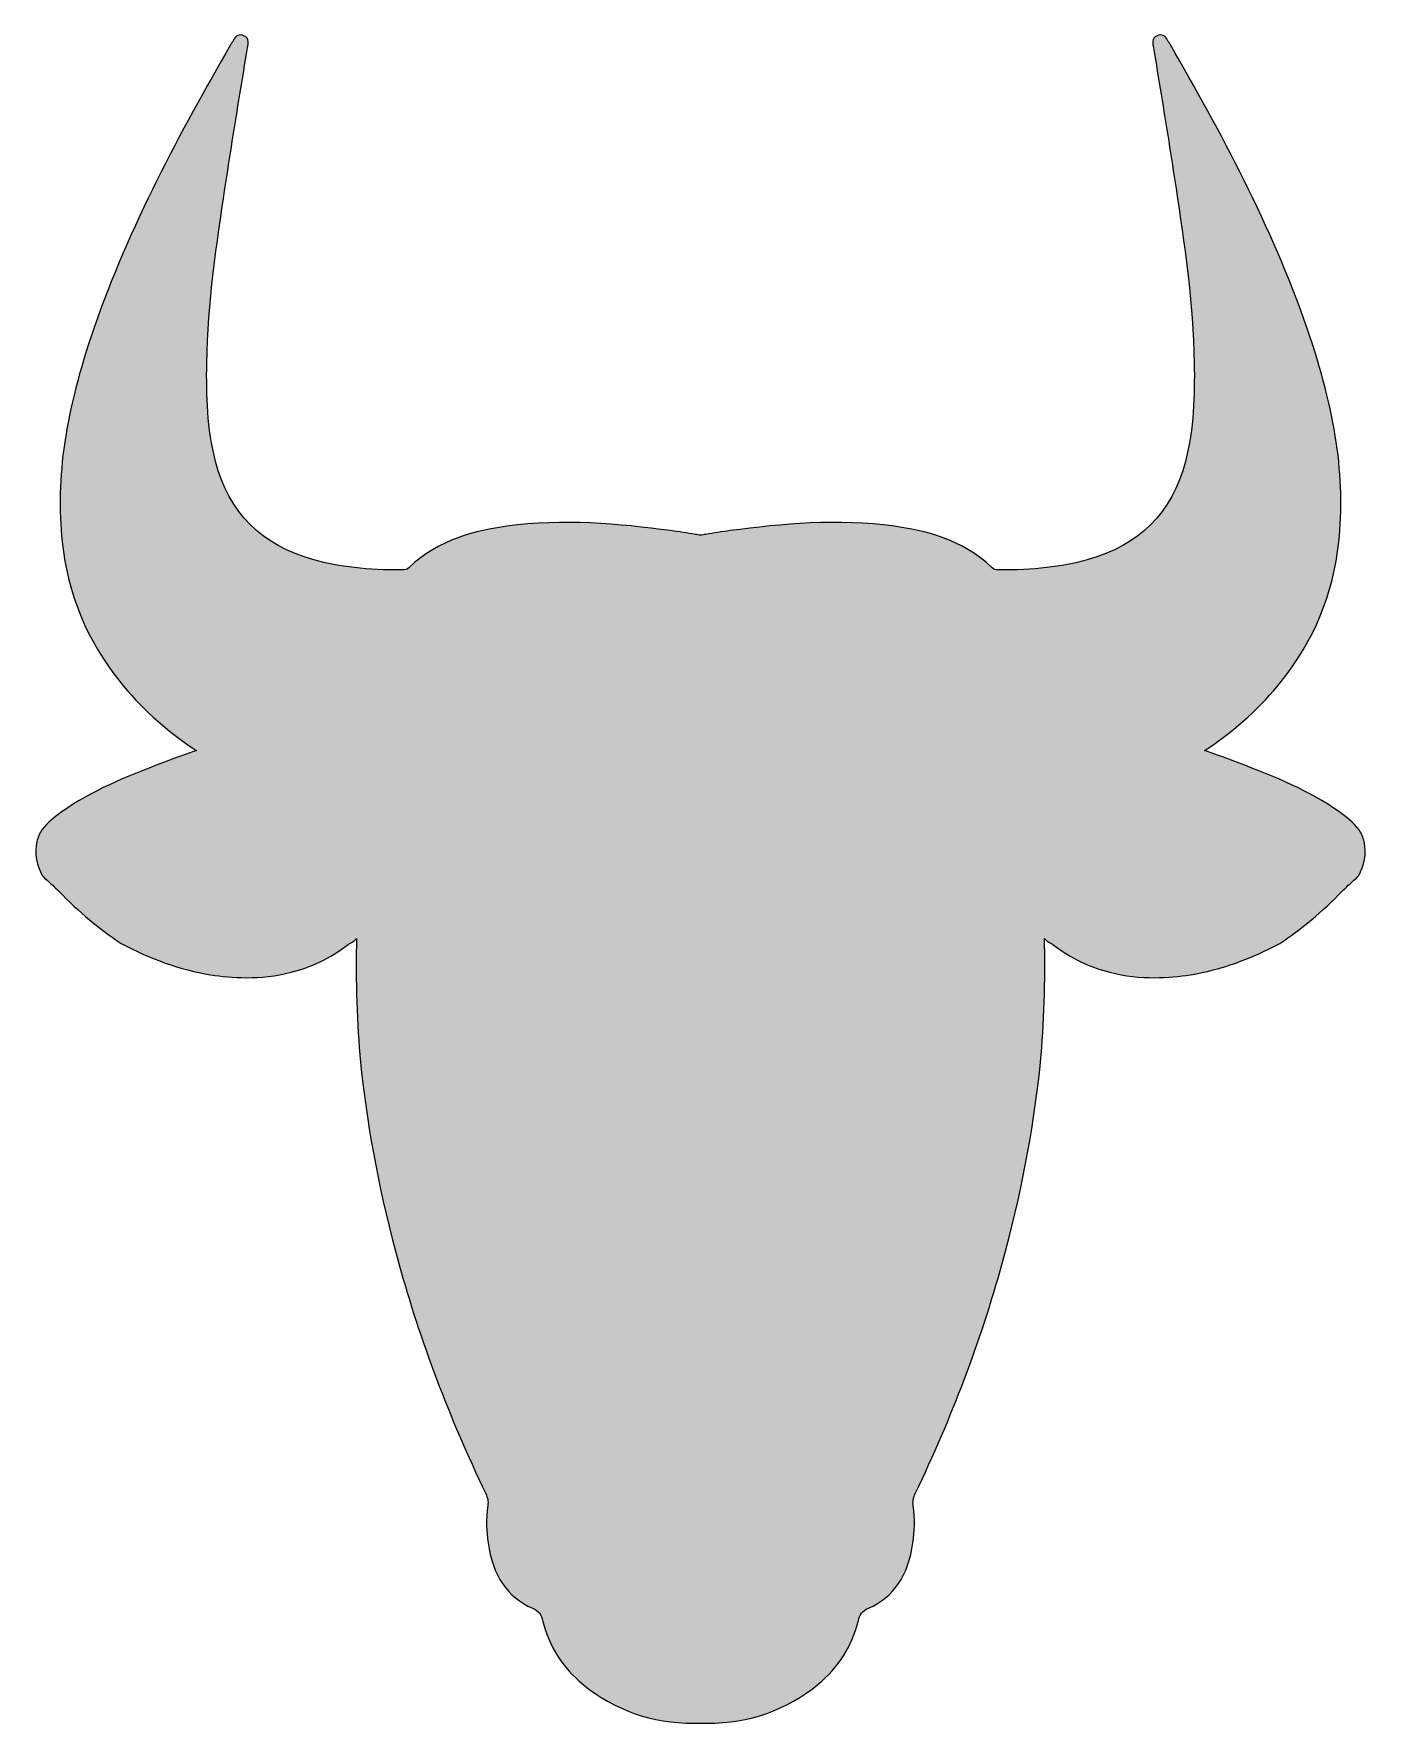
# Model space of a CAD drawing. Extents: x 269 to 1731, y -1926 to -73.
import ezdxf

# ---------------------------------------------------------------- set-up
doc = ezdxf.new("R2010")
doc.units = 0
doc.header["$MEASUREMENT"] = 0
doc.layers.add('Layer 1', color=7, linetype='Continuous')

msp = doc.modelspace()

# ---------------------------------------------------------------- hatches: boundary and pattern name
at = {"layer": 'Layer 1', "true_color": 0x854112}
h = msp.add_hatch(color=36, dxfattribs=at)
h.dxf.hatch_style = 2
edge = h.paths.add_edge_path()
edge.add_spline(control_points=[(1721.9, -996.2), (1720.4, -998), (1718.6, -999.7), (1716.7, -1001.3), (1712.5, -1004.8), (1708.3, -1008.7), (1704.1, -1013), (1681.5, -1036.2), (1658.9, -1055.1), (1635.3, -1070.5), (1604.2, -1087.5), (1570.2, -1099.6), (1537.3, -1105), (1525.4, -1106.9), (1512.2, -1108.2), (1498.2, -1108.2), (1482.4, -1108.2), (1465.7, -1106.5), (1448.8, -1102.2), (1427.7, -1096.9), (1406.5, -1087.4), (1386.5, -1071.9), (1386.1, -1071.7), (1385.7, -1071.4), (1385.3, -1071.2), (1384.8, -1070.8), (1384.2, -1070.5), (1383.6, -1070.1), (1381.4, -1068.9), (1378.8, -1067.5), (1377.2, -1065.2), (1377.3, -1067.4), (1377.3, -1069.7), (1377.4, -1071.9), (1378.2, -1122.2), (1376.5, -1167), (1372, -1208.8), (1364.6, -1278.3), (1351.1, -1348), (1330.8, -1421.9), (1307.6, -1506.1), (1275.6, -1590.9), (1235.6, -1674), (1233.3, -1678.8), (1232.6, -1683), (1233.3, -1687.3), (1235.7, -1702.1), (1234.5, -1716.3), (1232.9, -1728.2), (1228.1, -1764.2), (1212.1, -1787.7), (1184.1, -1800), (1177.5, -1802.9), (1174.7, -1806.5), (1172.8, -1814.5), (1166.2, -1841.6), (1151.4, -1864.8), (1128.8, -1883.5), (1094.5, -1911.8), (1053.7, -1926.1), (1007.4, -1926.1), (1005, -1926.1), (1002.5, -1926.1), (1000, -1926), (997.5, -1926.1), (995, -1926.1), (992.6, -1926.1), (946.3, -1926.1), (905.5, -1911.8), (871.2, -1883.5), (848.6, -1864.8), (833.8, -1841.6), (827.2, -1814.5), (825.3, -1806.5), (822.5, -1802.9), (815.9, -1800), (787.9, -1787.7), (771.9, -1764.2), (767.1, -1728.2), (765.5, -1716.3), (764.3, -1702.1), (766.7, -1687.3), (767.4, -1683), (766.7, -1678.8), (764.4, -1674), (724.4, -1590.9), (692.4, -1506.1), (669.2, -1421.9), (648.9, -1348), (635.4, -1278.3), (628, -1208.8), (623.5, -1167), (621.8, -1122.2), (622.6, -1071.9), (622.7, -1069.7), (622.7, -1067.4), (622.8, -1065.2), (621.2, -1067.5), (618.6, -1068.9), (616.4, -1070.1), (615.8, -1070.5), (615.2, -1070.8), (614.7, -1071.2), (614.3, -1071.4), (613.9, -1071.7), (613.5, -1071.9), (593.5, -1087.4), (572.3, -1096.9), (551.2, -1102.2), (534.3, -1106.5), (517.6, -1108.2), (501.8, -1108.2), (487.8, -1108.2), (474.6, -1106.9), (462.7, -1105), (429.8, -1099.6), (395.8, -1087.5), (364.7, -1070.5), (341.1, -1055.1), (318.5, -1036.2), (295.9, -1013), (291.7, -1008.7), (287.5, -1004.8), (283.3, -1001.3), (281.4, -999.7), (279.6, -998), (278.1, -996.2), (272.2, -985.4), (268.8, -972.6), (272.2, -958.9), (273.3, -954.3), (275.2, -950), (277.7, -945.9), (277.7, -945.9), (277.7, -945.9), (277.7, -945.9), (283.9, -937.9), (291.8, -931.6), (299.9, -925.9), (332.8, -902.8), (368.2, -888.4), (411, -872.1), (422, -867.9), (433.2, -863.9), (444.1, -860.1), (444.1, -860.1), (447.1, -859.1), (447.1, -859.1), (446.2, -858.5), (445.2, -857.8), (444.3, -857.2), (411.7, -835), (385.2, -810.8), (363, -783.2), (327.2, -738.7), (306, -687.2), (300, -630), (292.5, -559.4), (303.2, -487.3), (334.6, -396.1), (373.6, -283), (429.8, -179.6), (484.6, -84.8), (484.6, -84.8), (484.8, -84.5), (484.8, -84.5), (485.3, -83.6), (485.9, -82.6), (486.7, -81.6), (486.9, -81.4), (487.2, -80.7), (487.5, -80.2), (490.3, -74.5), (494.2, -72.6), (499.2, -74.7), (505.8, -77.6), (504, -84.4), (503.4, -86.7), (503.3, -87.2), (503.1, -87.7), (503.1, -88.1), (500.4, -105.1), (497.6, -122.1), (494.8, -139), (489.3, -172.9), (483.7, -207.8), (478.5, -242.3), (469.6, -301), (459.5, -367.6), (458.5, -434.2), (458, -468.9), (458.8, -506), (468.1, -541.7), (482.9, -598.4), (518.2, -633.8), (576.1, -649.8), (604.1, -657.6), (634.8, -661.1), (672.7, -660.8), (676.4, -660.7), (678.4, -660.1), (680.2, -658.4), (712.9, -626.8), (754.8, -617.5), (787.7, -612.9), (849.3, -604.4), (910.4, -610.2), (967.3, -617.7), (976.4, -618.9), (985.5, -620.4), (994.3, -621.9), (996.2, -622.2), (998.1, -622.5), (1000, -622.8), (1001.9, -622.5), (1003.8, -622.2), (1005.7, -621.9), (1014.5, -620.4), (1023.6, -618.9), (1032.7, -617.7), (1089.6, -610.2), (1150.7, -604.4), (1212.3, -612.9), (1245.2, -617.5), (1287.1, -626.8), (1319.8, -658.4), (1321.6, -660.1), (1323.6, -660.7), (1327.3, -660.8), (1365.2, -661.1), (1395.9, -657.6), (1423.9, -649.8), (1481.8, -633.8), (1517.1, -598.4), (1531.9, -541.7), (1541.2, -506), (1542, -468.9), (1541.5, -434.2), (1540.5, -367.6), (1530.4, -301), (1521.5, -242.3), (1516.3, -207.8), (1510.7, -172.9), (1505.2, -139), (1502.4, -122.1), (1499.6, -105.1), (1496.9, -88.1), (1496.9, -87.7), (1496.7, -87.2), (1496.6, -86.7), (1496, -84.4), (1494.2, -77.6), (1500.8, -74.7), (1505.8, -72.6), (1509.7, -74.5), (1512.5, -80.2), (1512.8, -80.7), (1513.1, -81.4), (1513.3, -81.6), (1514.1, -82.6), (1514.7, -83.6), (1515.2, -84.5), (1515.2, -84.5), (1515.4, -84.8), (1515.4, -84.8), (1570.2, -179.6), (1626.4, -283), (1665.4, -396.1), (1696.8, -487.3), (1707.5, -559.4), (1700, -630), (1694, -687.2), (1672.8, -738.7), (1637, -783.2), (1614.8, -810.8), (1588.3, -835), (1555.7, -857.2), (1554.8, -857.8), (1553.8, -858.5), (1552.9, -859.1), (1552.9, -859.1), (1555.9, -860.1), (1555.9, -860.1), (1566.8, -863.9), (1578, -867.9), (1589, -872.1), (1631.8, -888.4), (1667.2, -902.8), (1700.1, -925.9), (1708.2, -931.6), (1716.1, -937.9), (1722.3, -945.9), (1722.3, -945.9), (1722.3, -945.9), (1722.3, -945.9), (1724.8, -950), (1726.7, -954.3), (1727.8, -958.9), (1731.2, -972.6), (1727.8, -985.4), (1721.9, -996.2)], knot_values=[0, 0, 0, 0, 1, 1, 1, 2, 2, 2, 3, 3, 3, 4, 4, 4, 5, 5, 5, 6, 6, 6, 7, 7, 7, 8, 8, 8, 9, 9, 9, 10, 10, 10, 11, 11, 11, 12, 12, 12, 13, 13, 13, 14, 14, 14, 15, 15, 15, 16, 16, 16, 17, 17, 17, 18, 18, 18, 19, 19, 19, 20, 20, 20, 21, 21, 21, 22, 22, 22, 23, 23, 23, 24, 24, 24, 25, 25, 25, 26, 26, 26, 27, 27, 27, 28, 28, 28, 29, 29, 29, 30, 30, 30, 31, 31, 31, 32, 32, 32, 33, 33, 33, 34, 34, 34, 35, 35, 35, 36, 36, 36, 37, 37, 37, 38, 38, 38, 39, 39, 39, 40, 40, 40, 41, 41, 41, 42, 42, 42, 43, 43, 43, 44, 44, 44, 45, 45, 45, 46, 46, 46, 47, 47, 47, 48, 48, 48, 49, 49, 49, 50, 50, 50, 51, 51, 51, 52, 52, 52, 53, 53, 53, 54, 54, 54, 55, 55, 55, 56, 56, 56, 57, 57, 57, 58, 58, 58, 59, 59, 59, 60, 60, 60, 61, 61, 61, 62, 62, 62, 63, 63, 63, 64, 64, 64, 65, 65, 65, 66, 66, 66, 67, 67, 67, 68, 68, 68, 69, 69, 69, 70, 70, 70, 71, 71, 71, 72, 72, 72, 73, 73, 73, 74, 74, 74, 75, 75, 75, 76, 76, 76, 77, 77, 77, 78, 78, 78, 79, 79, 79, 80, 80, 80, 81, 81, 81, 82, 82, 82, 83, 83, 83, 84, 84, 84, 85, 85, 85, 86, 86, 86, 87, 87, 87, 88, 88, 88, 89, 89, 89, 90, 90, 90, 91, 91, 91, 92, 92, 92, 93, 93, 93, 94, 94, 94, 95, 95, 95, 96, 96, 96, 97, 97, 97, 98, 98, 98, 99, 99, 99, 100, 100, 100, 100], degree=3, periodic=1)

# ---------------------------------------------------------------- linework, layer by layer
at = {"layer": 'Layer 1', "lineweight": 0}
msp.add_open_spline([(1721.9, -996.2), (1720.4, -998), (1718.6, -999.7), (1716.7, -1001.3), (1712.5, -1004.8), (1708.3, -1008.7), (1704.1, -1013), (1681.5, -1036.2), (1658.9, -1055.1), (1635.3, -1070.5), (1604.2, -1087.5), (1570.2, -1099.6), (1537.3, -1105), (1525.4, -1106.9), (1512.2, -1108.2), (1498.2, -1108.2), (1482.4, -1108.2), (1465.7, -1106.5), (1448.8, -1102.2), (1427.7, -1096.9), (1406.5, -1087.4), (1386.5, -1071.9), (1386.1, -1071.7), (1385.7, -1071.4), (1385.3, -1071.2), (1384.8, -1070.8), (1384.2, -1070.5), (1383.6, -1070.1), (1381.4, -1068.9), (1378.8, -1067.5), (1377.2, -1065.2), (1377.3, -1067.4), (1377.3, -1069.7), (1377.4, -1071.9), (1378.2, -1122.2), (1376.5, -1167), (1372, -1208.8), (1364.6, -1278.3), (1351.1, -1348), (1330.8, -1421.9), (1307.6, -1506.1), (1275.6, -1590.9), (1235.6, -1674), (1233.3, -1678.8), (1232.6, -1683), (1233.3, -1687.3), (1235.7, -1702.1), (1234.5, -1716.3), (1232.9, -1728.2), (1228.1, -1764.2), (1212.1, -1787.7), (1184.1, -1800), (1177.5, -1802.9), (1174.7, -1806.5), (1172.8, -1814.5), (1166.2, -1841.6), (1151.4, -1864.8), (1128.8, -1883.5), (1094.5, -1911.8), (1053.7, -1926.1), (1007.4, -1926.1), (1005, -1926.1), (1002.5, -1926.1), (1000, -1926), (997.5, -1926.1), (995, -1926.1), (992.6, -1926.1), (946.3, -1926.1), (905.5, -1911.8), (871.2, -1883.5), (848.6, -1864.8), (833.8, -1841.6), (827.2, -1814.5), (825.3, -1806.5), (822.5, -1802.9), (815.9, -1800), (787.9, -1787.7), (771.9, -1764.2), (767.1, -1728.2), (765.5, -1716.3), (764.3, -1702.1), (766.7, -1687.3), (767.4, -1683), (766.7, -1678.8), (764.4, -1674), (724.4, -1590.9), (692.4, -1506.1), (669.2, -1421.9), (648.9, -1348), (635.4, -1278.3), (628, -1208.8), (623.5, -1167), (621.8, -1122.2), (622.6, -1071.9), (622.7, -1069.7), (622.7, -1067.4), (622.8, -1065.2), (621.2, -1067.5), (618.6, -1068.9), (616.4, -1070.1), (615.8, -1070.5), (615.2, -1070.8), (614.7, -1071.2), (614.3, -1071.4), (613.9, -1071.7), (613.5, -1071.9), (593.5, -1087.4), (572.3, -1096.9), (551.2, -1102.2), (534.3, -1106.5), (517.6, -1108.2), (501.8, -1108.2), (487.8, -1108.2), (474.6, -1106.9), (462.7, -1105), (429.8, -1099.6), (395.8, -1087.5), (364.7, -1070.5), (341.1, -1055.1), (318.5, -1036.2), (295.9, -1013), (291.7, -1008.7), (287.5, -1004.8), (283.3, -1001.3), (281.4, -999.7), (279.6, -998), (278.1, -996.2), (272.2, -985.4), (268.8, -972.6), (272.2, -958.9), (273.3, -954.3), (275.2, -950), (277.7, -945.9), (277.7, -945.9), (277.7, -945.9), (277.7, -945.9), (283.9, -937.9), (291.8, -931.6), (299.9, -925.9), (332.8, -902.8), (368.2, -888.4), (411, -872.1), (422, -867.9), (433.2, -863.9), (444.1, -860.1), (444.1, -860.1), (447.1, -859.1), (447.1, -859.1), (446.2, -858.5), (445.2, -857.8), (444.3, -857.2), (411.7, -835), (385.2, -810.8), (363, -783.2), (327.2, -738.7), (306, -687.2), (300, -630), (292.5, -559.4), (303.2, -487.3), (334.6, -396.1), (373.6, -283), (429.8, -179.6), (484.6, -84.8), (484.6, -84.8), (484.8, -84.5), (484.8, -84.5), (485.3, -83.6), (485.9, -82.6), (486.7, -81.6), (486.9, -81.4), (487.2, -80.7), (487.5, -80.2), (490.3, -74.5), (494.2, -72.6), (499.2, -74.7), (505.8, -77.6), (504, -84.4), (503.4, -86.7), (503.3, -87.2), (503.1, -87.7), (503.1, -88.1), (500.4, -105.1), (497.6, -122.1), (494.8, -139), (489.3, -172.9), (483.7, -207.8), (478.5, -242.3), (469.6, -301), (459.5, -367.6), (458.5, -434.2), (458, -468.9), (458.8, -506), (468.1, -541.7), (482.9, -598.4), (518.2, -633.8), (576.1, -649.8), (604.1, -657.6), (634.8, -661.1), (672.7, -660.8), (676.4, -660.7), (678.4, -660.1), (680.2, -658.4), (712.9, -626.8), (754.8, -617.5), (787.7, -612.9), (849.3, -604.4), (910.4, -610.2), (967.3, -617.7), (976.4, -618.9), (985.5, -620.4), (994.3, -621.9), (996.2, -622.2), (998.1, -622.5), (1000, -622.8), (1001.9, -622.5), (1003.8, -622.2), (1005.7, -621.9), (1014.5, -620.4), (1023.6, -618.9), (1032.7, -617.7), (1089.6, -610.2), (1150.7, -604.4), (1212.3, -612.9), (1245.2, -617.5), (1287.1, -626.8), (1319.8, -658.4), (1321.6, -660.1), (1323.6, -660.7), (1327.3, -660.8), (1365.2, -661.1), (1395.9, -657.6), (1423.9, -649.8), (1481.8, -633.8), (1517.1, -598.4), (1531.9, -541.7), (1541.2, -506), (1542, -468.9), (1541.5, -434.2), (1540.5, -367.6), (1530.4, -301), (1521.5, -242.3), (1516.3, -207.8), (1510.7, -172.9), (1505.2, -139), (1502.4, -122.1), (1499.6, -105.1), (1496.9, -88.1), (1496.9, -87.7), (1496.7, -87.2), (1496.6, -86.7), (1496, -84.4), (1494.2, -77.6), (1500.8, -74.7), (1505.8, -72.6), (1509.7, -74.5), (1512.5, -80.2), (1512.8, -80.7), (1513.1, -81.4), (1513.3, -81.6), (1514.1, -82.6), (1514.7, -83.6), (1515.2, -84.5), (1515.2, -84.5), (1515.4, -84.8), (1515.4, -84.8), (1570.2, -179.6), (1626.4, -283), (1665.4, -396.1), (1696.8, -487.3), (1707.5, -559.4), (1700, -630), (1694, -687.2), (1672.8, -738.7), (1637, -783.2), (1614.8, -810.8), (1588.3, -835), (1555.7, -857.2), (1554.8, -857.8), (1553.8, -858.5), (1552.9, -859.1), (1552.9, -859.1), (1555.9, -860.1), (1555.9, -860.1), (1566.8, -863.9), (1578, -867.9), (1589, -872.1), (1631.8, -888.4), (1667.2, -902.8), (1700.1, -925.9), (1708.2, -931.6), (1716.1, -937.9), (1722.3, -945.9), (1722.3, -945.9), (1722.3, -945.9), (1722.3, -945.9), (1724.8, -950), (1726.7, -954.3), (1727.8, -958.9), (1731.2, -972.6), (1727.8, -985.4), (1721.9, -996.2)], degree=3, knots=[0, 0, 0, 0, 1, 1, 1, 2, 2, 2, 3, 3, 3, 4, 4, 4, 5, 5, 5, 6, 6, 6, 7, 7, 7, 8, 8, 8, 9, 9, 9, 10, 10, 10, 11, 11, 11, 12, 12, 12, 13, 13, 13, 14, 14, 14, 15, 15, 15, 16, 16, 16, 17, 17, 17, 18, 18, 18, 19, 19, 19, 20, 20, 20, 21, 21, 21, 22, 22, 22, 23, 23, 23, 24, 24, 24, 25, 25, 25, 26, 26, 26, 27, 27, 27, 28, 28, 28, 29, 29, 29, 30, 30, 30, 31, 31, 31, 32, 32, 32, 33, 33, 33, 34, 34, 34, 35, 35, 35, 36, 36, 36, 37, 37, 37, 38, 38, 38, 39, 39, 39, 40, 40, 40, 41, 41, 41, 42, 42, 42, 43, 43, 43, 44, 44, 44, 45, 45, 45, 46, 46, 46, 47, 47, 47, 48, 48, 48, 49, 49, 49, 50, 50, 50, 51, 51, 51, 52, 52, 52, 53, 53, 53, 54, 54, 54, 55, 55, 55, 56, 56, 56, 57, 57, 57, 58, 58, 58, 59, 59, 59, 60, 60, 60, 61, 61, 61, 62, 62, 62, 63, 63, 63, 64, 64, 64, 65, 65, 65, 66, 66, 66, 67, 67, 67, 68, 68, 68, 69, 69, 69, 70, 70, 70, 71, 71, 71, 72, 72, 72, 73, 73, 73, 74, 74, 74, 75, 75, 75, 76, 76, 76, 77, 77, 77, 78, 78, 78, 79, 79, 79, 80, 80, 80, 81, 81, 81, 82, 82, 82, 83, 83, 83, 84, 84, 84, 85, 85, 85, 86, 86, 86, 87, 87, 87, 88, 88, 88, 89, 89, 89, 90, 90, 90, 91, 91, 91, 92, 92, 92, 93, 93, 93, 94, 94, 94, 95, 95, 95, 96, 96, 96, 97, 97, 97, 98, 98, 98, 99, 99, 99, 100, 100, 100, 100], dxfattribs=at)

doc.saveas('drawing.dxf')
